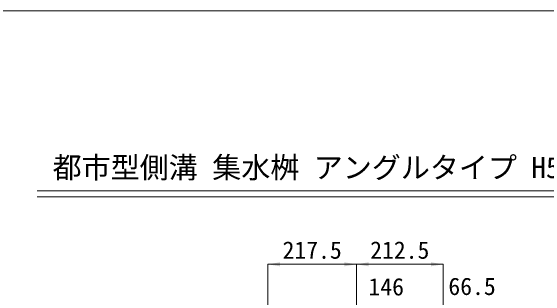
# Model space of a CAD drawing. Units: millimetres at full size. Extents: x -1934 to 78146, y -143454 to -112471.
# Drawn here: x 438 to 1752, y -133467 to -132762 of the extents above; entities that cross this region are included whole.
import ezdxf
from ezdxf.enums import TextEntityAlignment as Align

# ---------------------------------------------------------------- set-up
doc = ezdxf.new("R2010")
doc.units = ezdxf.units.MM
doc.header["$LTSCALE"] = 23
for name, color, linetype, lineweight in [('0_2', 7, 'Continuous', 13), ('寸法線', 7, 'Continuous', 13), ('枠', 5, 'Continuous', 5)]:
    doc.layers.add(name, color=color, linetype=linetype, lineweight=lineweight)
doc.styles.add('ＭＳ ゴシック', font='')
doc.styles.get('ＭＳ ゴシック').set_extended_font_data('MS Gothic')

# ---------------------------------------------------------------- blocks, each defined once
blk = doc.blocks.new('filled_arrow')
at = {"color": 0, "linetype": 'Continuous', "lineweight": -2}
blk.add_solid([(7.5, 1.25), (0, 0), (7.5, -1.25)], dxfattribs=at)

msp = doc.modelspace()

# ---------------------------------------------------------------- linework, layer by layer
at = {"layer": '0_2'}
for p, q in [((502.21, -133204.76), (2431.73, -133204.76)), ((502.21, -133219.76), (2431.73, -133219.76))]:
    msp.add_line(p, q, dxfattribs=at)
at = {"layer": '寸法線'}
for p, q in [((1068.76, -133385.69), (1286.26, -133385.69)), ((1068.76, -133734.69), (1068.76, -133385.69)), ((1286.26, -133668.69), (1286.26, -133385.69)), ((1286.26, -133385.69), (1498.76, -133385.69)), ((1286.26, -133668.69), (1286.26, -133385.69)), ((1498.76, -133668.69), (1498.76, -133385.69))]:
    msp.add_line(p, q, dxfattribs=at)
at = {"layer": '枠', "lineweight": 13}
msp.add_line((-54.46, -132762.26), (9945.54, -132762.26), dxfattribs=at)

# ---------------------------------------------------------------- block references
at = {"layer": '寸法線', "xscale": 4, "yscale": 4}
for p in [(1068.76, -133385.69), (1286.26, -133385.69)]:
    msp.add_blockref('filled_arrow', p, dxfattribs=at)
at = {"layer": '寸法線', "xscale": 4, "yscale": 4, "rotation": 180}
for p in [(1286.26, -133385.69), (1498.76, -133385.69)]:
    msp.add_blockref('filled_arrow', p, dxfattribs=at)

# ---------------------------------------------------------------- texts
at = {"layer": '0_2', "style": 'ＭＳ ゴシック'}
msp.add_text('都市型側溝 集水桝 アングルタイプ H50/70 300型 断面図', height=52.22, dxfattribs=at).set_placement((1465.94, -133147.79), align=Align.MIDDLE_CENTER)
at = {"layer": '寸法線', "style": 'ＭＳ ゴシック'}
for s, p in [('217.5', (1177.51, -133350.69)), ('212.5', (1392.51, -133350.69)), ('146', (1359.26, -133440.78)), ('66.5', (1569.93, -133439.84))]:
    msp.add_text(s, height=42.72, dxfattribs=at).set_placement(p, align=Align.MIDDLE_CENTER)

doc.saveas('drawing.dxf')
